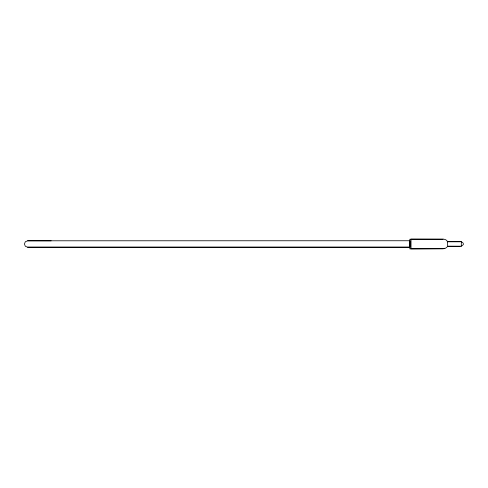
<?xml version="1.0" encoding="UTF-8"?>
<svg xmlns="http://www.w3.org/2000/svg" width="488" height="488" viewBox="0 0 488 488"><rect width="100%" height="100%" fill="white"/><g stroke="black" fill="none" stroke-linecap="round" stroke-linejoin="round"><path stroke-width="0.73" d="M409.853 240.743L409.853 247.257L27.615 247.202L25.339 246.263L24.4 243.994L25.345 241.731L27.737 240.797L409.853 240.743L409.853 247.257M446.984 247.178L445.306 248.361L443.019 248.795L411.012 248.795L411.012 239.12L443.616 239.12L445.806 239.761L447.246 241.09M447.594 241.706L447.594 246.184L461.312 246.233L463.6 244.403M444.153 248.471L444.647 248.239M443.616 248.66L409.853 248.904L409.853 239.23L443.049 239.315M27.615 247.202L409.853 247.148L409.835 246.824M51.161 240.828L27.627 240.797M447.594 241.658L461.312 241.658L463.6 243.488M447.203 241.767L460.16 241.767M447.203 246.342L460.16 246.342M461.312 241.706L461.312 246.184"/></g></svg>
